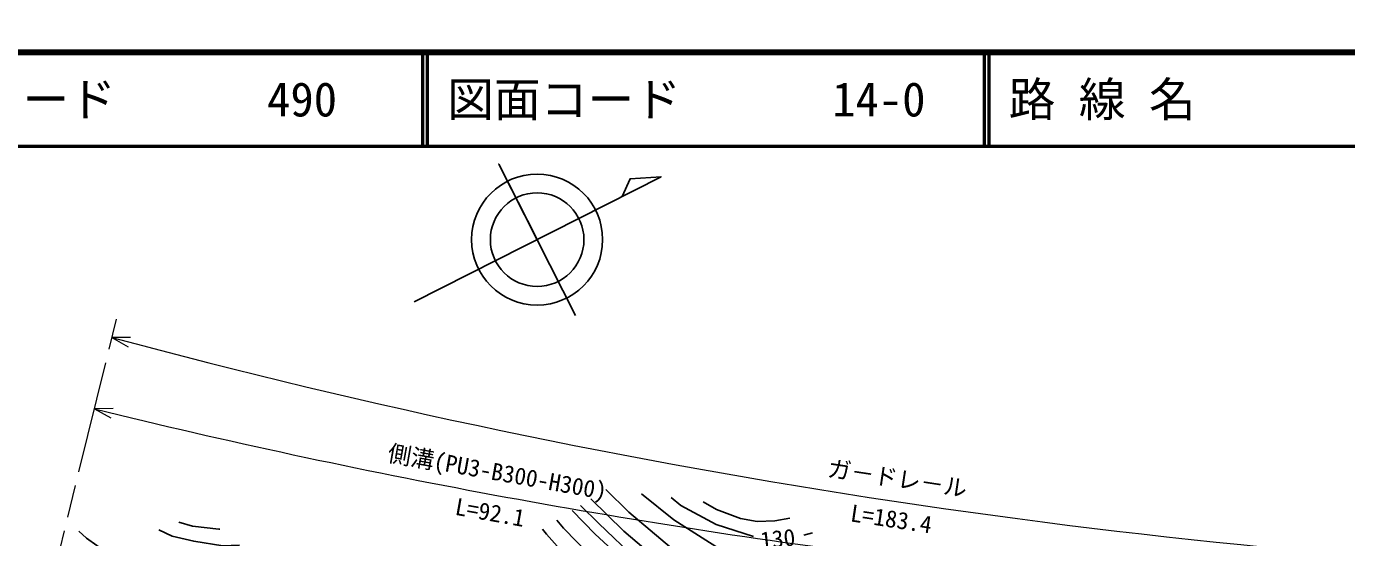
# Model space of a CAD drawing. Units: millimetres, scale not verified. Extents: x -1553829 to 1976667, y 20000 to 3795123.
# Drawn here: x 75429 to 216488, y 328146 to 382797 of the extents above; entities that cross this region are included whole.
import ezdxf
from ezdxf.enums import TextEntityAlignment as Align

# ---------------------------------------------------------------- set-up
doc = ezdxf.new("R2010")
doc.units = ezdxf.units.MM
doc.header["$LTSCALE"] = 1000
doc.linetypes.add('CHAIN', pattern=[18.5, 12, -1.5, 3.5, -1.5])
for name, color, linetype, lineweight in [('M-BGD', 7, 'Continuous', 25), ('M-BMK', 2, 'CHAIN', 13), ('M-BMK-SRVR', 3, 'Continuous', 25), ('M-STR-HTXT', 7, 'Continuous', 13), ('M-TTL', 2, 'Continuous', 140), ('M-TTL-LINE', 7, 'Continuous', 50)]:
    doc.layers.add(name, color=color, linetype=linetype, lineweight=lineweight)
doc.layers.add('M-TTL-TXT', color=7, linetype='Continuous')
doc.styles.add('@ＭＳ ゴシック', font='')
doc.styles.add('ＭＳ ゴシック', font='')
doc.styles.get('@ＭＳ ゴシック').set_extended_font_data('@MS Gothic')
doc.styles.get('ＭＳ ゴシック').set_extended_font_data('MS Gothic')

msp = doc.modelspace()

# ---------------------------------------------------------------- linework, layer by layer
at = {"layer": 'M-BGD'}
msp.add_line((159431, 328673), (158512, 328419), dxfattribs=at)
for points in [[(144343, 327005), (139788, 330864), (137342, 333299)], [(140751, 325701), (140613, 325815), (136582, 329645), (134633, 331594)], [(142107, 326411), (139263, 328847), (135752, 332299)], [(149928, 326689), (149865, 326711), (144599, 330037), (141135, 332820)], [(144307, 332419), (145368, 331574), (149122, 329557), (153109, 328252)], [(157010, 330207), (155396, 329933), (153508, 329884), (151730, 330172), (149172, 331143), (147748, 331984)], [(133732, 331027), (136208, 328499), (141174, 323934)], [(90291, 323900), (87216, 324860), (84075, 326502), (81850, 328085), (81037, 328847)], [(98203, 327324), (96421, 327253), (93308, 327752), (91010, 328290), (89568, 328970)], [(96110, 329064), (96007, 329057), (93173, 329385), (91733, 329784)], [(135871, 323017), (130996, 328510), (130564, 329034)], [(138495, 323589), (135668, 326233), (132808, 329145), (132090, 329994)]]:
    msp.add_lwpolyline(points, dxfattribs=at)
msp.add_arc((211419, 2029875), 1765248, 274.21554, 274.21554, dxfattribs=at)
at = {"layer": 'M-BMK'}
msp.add_line((59038, 245330), (85043, 351487), dxfattribs=at)
at = {"layer": 'M-BMK-SRVR'}
for points in [[(130000, 360000), (125897, 368086), (134110, 351900)], [(116873, 353340), (143236, 366715), (139927, 366506), (139071, 364602)]]:
    msp.add_lwpolyline(points, dxfattribs=at)
for radius in [7000, 5000]:
    msp.add_circle((130000, 360000), radius, dxfattribs=at)
at = {"layer": 'M-STR-HTXT'}
for p, q in [((86567, 349542), (84567, 349545)), ((84567, 349545), (86298, 348542)), ((84695, 341947), (82696, 341906)), ((82696, 341906), (84448, 340942))]:
    msp.add_line(p, q, dxfattribs=at)
for centre, radius, start, end in [((279848, 1073722), 750044, 254.90865, 267.95928), ((262394, 1073226), 753074, 256.19488, 262.8294)]:
    msp.add_arc(centre, radius, start, end, dxfattribs=at)
at = {"layer": 'M-TTL'}
msp.add_line((680000, 380000), (40000, 380000), dxfattribs=at)
at = {"layer": 'M-TTL-LINE'}
for p, q in [((117750, 380000), (117750, 370000)), ((118250, 380000), (118250, 370000)), ((177750, 380000), (177750, 370000)), ((178250, 380000), (178250, 370000)), ((40000, 370000), (680000, 370000))]:
    msp.add_line(p, q, dxfattribs=at)

# ---------------------------------------------------------------- texts
at = {"layer": 'M-BGD', "style": 'ＭＳ ゴシック'}
msp.add_text('130', height=1833, rotation=6.034, dxfattribs=at).set_placement((155705, 328024), align=Align.MIDDLE_CENTER)
at = {"layer": 'M-STR-HTXT', "style": 'ＭＳ ゴシック'}
for s, rotation, p in [('側溝(PU3-B300-H300)', 349.893, (125490, 333717)), ('ガ－ドレ－ル', 351.434, (168278, 333033))]:
    msp.add_text(s, height=1833, rotation=rotation, dxfattribs=at).set_placement(p, align=Align.BOTTOM_CENTER)
at = {"layer": 'M-STR-HTXT', "style": '@ＭＳ ゴシック'}
for s, rotation, p in [('L=92.1', 349.893, (125139, 331748)), ('L=183.4', 351.434, (167980, 331055))]:
    msp.add_text(s, height=1833, rotation=rotation, dxfattribs=at).set_placement(p, align=Align.TOP_CENTER)
at = {"layer": 'M-TTL-TXT', "style": 'ＭＳ ゴシック'}
for s, p in [('路線コード', (60000, 375000)), ('490', (101142, 375000)), ('図面コード', (120380, 375000)), ('14-0', (161521, 375000)), ('路 線 名', (180380, 375000))]:
    msp.add_text(s, height=3666, dxfattribs=at).set_placement(p, align=Align.MIDDLE_LEFT)

doc.saveas('drawing.dxf')
